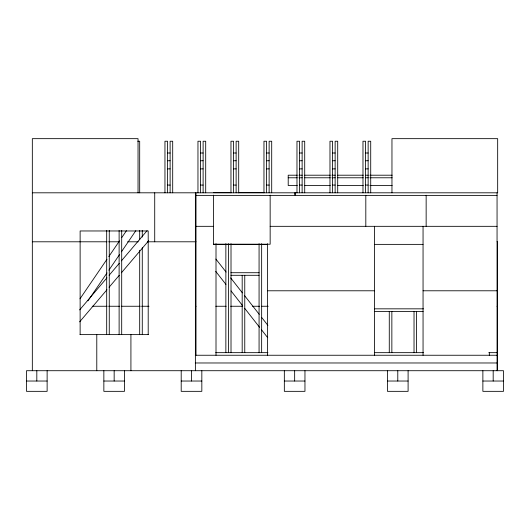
<?xml version="1.0" encoding="UTF-8"?>
<svg xmlns="http://www.w3.org/2000/svg" width="530" height="530" viewBox="0 0 530 530"><rect width="100%" height="100%" fill="white"/><g stroke="black" fill="none" stroke-linecap="round" stroke-linejoin="round"><path stroke-width="0.79" d="M79.984 298.827L106.947 259.296M108.809 256.573L119.502 240.898M121.827 237.493L126.478 230.676M87.953 300.868L107.014 272.93M108.875 270.201L119.568 254.526M121.43 251.803L135.839 230.676M79.652 309.904L106.947 277.826M109.094 275.315L119.257 263.364M121.403 260.853L147.088 230.663M79.639 321.849L106.941 289.777M109.081 287.26L119.25 275.315M121.39 272.798L148.685 240.726M137.76 141.238L139.688 141.238L139.688 192.807M167.54 153.004L170.117 153.004M200.539 153.004L203.116 153.004M233.544 153.004L236.122 153.004M266.55 153.004L269.127 153.004M299.549 153.004L302.127 153.004M332.555 153.004L335.132 153.004M365.554 153.004L368.138 153.004M167.54 160.749L170.117 160.749M200.539 160.749L203.116 160.749M233.544 160.749L236.122 160.749M266.55 160.749L269.127 160.749M299.549 160.749L302.127 160.749M332.555 160.749L335.132 160.749M365.554 160.749L368.138 160.749M167.54 168.878L170.117 168.878M200.539 168.878L203.116 168.878M233.544 168.878L236.122 168.878M266.55 168.878L269.127 168.878M299.549 168.878L302.127 168.878M332.555 168.878L335.132 168.878M365.554 168.878L368.138 168.878M297.284 175.205L288.207 175.205L288.207 185.52L297.284 185.52M298.933 175.205L302.232 175.205M304.71 175.205L330.283 175.205M331.932 175.205L335.238 175.205M337.709 175.205L363.288 175.205M365.766 175.205L368.237 175.205M369.887 175.205L392.167 175.205M288.207 177.782L297.284 177.782M298.933 177.782L302.232 177.782M304.71 177.782L330.283 177.782M331.932 177.782L335.238 177.782M337.709 177.782L363.288 177.782M365.766 177.782L368.237 177.782M369.887 177.782L392.167 177.782M167.54 185.069L170.117 185.069M200.539 185.069L203.116 185.069M233.544 185.069L236.122 185.069M266.55 185.069L269.127 185.069M299.549 185.069L302.127 185.069M332.555 185.069L335.132 185.069M365.554 185.069L368.138 185.069M304.71 185.52L330.283 185.52M337.709 185.52L363.288 185.52M369.887 185.52L392.167 185.52M213.484 192.662L231.55 192.662M238.122 192.662L264.41 192.662M32.33 192.807L497.67 192.807L497.67 138.661L391.962 138.661L391.962 192.807M195.537 195.385L294.912 195.385L294.912 192.807M497.054 195.385L295.17 195.385L295.17 192.807M195.875 226.323L213.484 226.323M270.154 226.323L497.054 226.323M32.33 241.793L107.027 241.793M108.67 241.793L119.369 241.793M127.604 241.793L138.303 241.793M147.386 241.793L196.001 241.793M497.054 241.793L497.518 241.793L497.518 370.715M213.484 244.231L270.154 244.231L270.154 195.119M267.577 244.37L213.484 244.323L213.484 195.119M374.584 244.37L423.053 244.37M230.921 272.718L259.071 272.718M230.921 275.295L259.071 275.295M267.577 290.784L374.584 290.784M423.053 290.784L497.054 290.784M92.207 306.254L107.166 306.254M108.67 306.254L119.575 306.254M121.231 306.254L140.258 306.254M141.596 306.254L149.016 306.254M195.385 306.254L196.001 306.254M215.796 306.254L226.177 306.254M230.636 306.254L242.66 306.254M252.552 306.254L259.488 306.254M261.621 306.254L268.213 306.254M497.054 306.254L497.518 306.254M374.458 308.831L423.477 308.831M374.525 311.408L423.152 311.408M80.023 334.615L148.307 334.615M215.703 352.662L267.941 352.662M374.624 352.662L423.43 352.662M488.779 352.662L497.054 352.662M195.285 355.246L497.054 355.246M195.285 362.977L497.054 362.977M26.5 381.03L47.13 381.03M103.853 381.03L124.477 381.03M181.2 381.03L201.831 381.03M284.338 381.03L304.962 381.03M387.47 381.03L408.1 381.03M482.87 381.03L503.5 381.03M215.895 259.064L226.085 272.062M230.676 277.912L242.395 292.865M244.436 295.462L259.216 314.316M261.76 317.563L267.882 325.367M215.75 271.413L225.939 284.411M231.04 290.917L242.25 305.214M244.8 308.467L259.581 327.315M261.615 329.912L267.736 337.716M497.054 192.807L497.054 370.715M493.185 370.715L493.185 381.03M489.316 352.662L489.316 355.246M482.87 370.715L482.87 391.339L503.5 391.339L503.5 370.715L26.5 370.715L26.5 391.339L47.13 391.339L47.13 370.715M426.147 195.259L426.147 226.323M423.053 226.323L423.053 355.246M416.606 311.408L416.606 352.662M414.029 311.408L414.029 352.662M408.1 370.715L408.1 391.339L387.47 391.339L387.47 370.715M397.785 370.715L397.785 381.03M391.856 311.408L391.856 352.662M389.278 311.408L389.278 352.662M374.584 226.323L374.584 355.246M370.715 192.807L370.715 141.238L368.138 141.238L368.138 192.807M365.813 195.259L365.813 226.323M365.554 192.807L365.554 141.238L362.977 141.238L362.977 192.807M337.709 192.807L337.709 141.238L335.132 141.238L335.132 192.807M332.555 192.807L332.555 141.238L329.978 141.238L329.978 192.807M304.962 370.715L304.962 391.339L284.338 391.339L284.338 370.715M304.71 192.807L304.71 141.238L302.127 141.238L302.127 192.807M299.549 192.807L299.549 141.238L296.972 141.238L296.972 192.807M294.654 370.715L294.654 381.03M271.704 192.807L271.704 141.238L269.127 141.238L269.127 192.807M267.577 243.681L267.577 355.246M266.55 192.807L266.55 141.238L263.966 141.238L263.966 192.807M261.648 243.681L261.648 352.662M259.071 243.681L259.071 352.662M244.761 275.295L244.761 352.649M242.183 275.295L242.183 352.649M238.699 192.807L238.699 141.238L236.122 141.238L236.122 192.807M233.544 192.807L233.544 141.238L230.967 141.238L230.967 192.807M231.014 243.681L231.014 352.662M228.437 243.681L228.437 352.662M225.859 243.681L225.859 352.662M216.008 243.681L216.008 355.246M205.7 192.807L205.7 141.238L203.116 141.238L203.116 192.807M201.831 370.715L201.831 391.339L181.2 391.339L181.2 370.715M200.539 192.807L200.539 141.238L197.962 141.238L197.962 192.807M196.001 192.807L196.001 355.246M195.385 192.807L195.385 370.715M191.515 370.715L191.515 381.03M172.694 192.807L172.694 141.238L170.117 141.238L170.117 192.807M167.54 192.807L167.54 141.238L164.956 141.238L164.956 192.807M154.72 192.807L154.72 241.793M148.201 334.615L148.201 230.967L80.129 230.967L80.129 334.615M142.272 230.464L142.272 237.076M142.272 247.695L142.272 334.503M139.688 230.464L139.688 239.852M139.688 250.286L139.688 334.549M138.038 192.807L138.038 138.661L32.33 138.661L32.33 370.715M130.923 334.615L130.923 370.715M124.477 370.715L124.477 391.339L103.853 391.339L103.853 370.715M121.695 230.464L121.695 334.503M119.118 230.464L119.118 334.596M114.162 370.715L114.162 381.03M109.266 230.464L109.266 334.615M106.689 230.464L106.689 334.543M96.785 334.615L96.785 370.715M36.815 370.715L36.815 381.03"/></g></svg>
